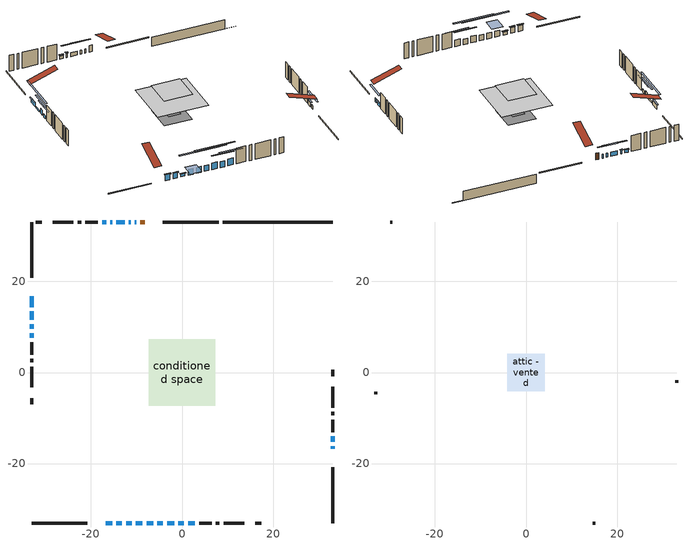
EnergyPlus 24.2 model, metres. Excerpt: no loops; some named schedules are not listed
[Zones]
conditioned space
 floor outside (Floor1 construction): -2.04,-2.04 -2.04,2.04 2.04,2.04 2.04,-2.04 z1.97
 floor adiabatic (AdiabaticFloorConstruction): -7.34,-7.34 -7.34,7.34 7.34,7.34 7.34,-7.34 z4.41
 floor foundation (Slab1 construction): -4.03,-4.03 -4.03,4.03 4.03,4.03 4.03,-4.03 z-0.89
 floor foundation (Slab2 construction): -1.77,-1.77 -1.77,1.77 1.77,1.77 1.77,-1.77 z0
 wall outside (RimJoist1 construction): 8.07,33.08 -4.24,33.08 / -33.08,-33.08 -20.77,-33.08 / -33.08,33.08 -33.08,20.77 / 33.08,-33.08 33.08,-20.77 z1.97:2.27
 wall outside (AdiabaticWallConstruction 1): -8.23,33.08 -9.14,33.08 z1.97:4
 wall outside (AdiabaticWallConstruction): -10.07,33.08 -10.39,33.08 / -11.31,33.08 -11.67,33.08 / -12.6,33.08 -14.43,33.08 / -15.36,33.08 -15.72,33.08 / -33.08,16.78 -33.08,14.34 / 33.08,-16.78 33.08,-16.17 / 33.08,-15.24 33.08,-14.02 z1.97:3.19; -16.64,33.08 -17.56,33.08 / -12.28,-33.08 -11.06,-33.08 z1.97:2.89; -16.78,-33.08 -15.35,-33.08 / -10.13,-33.08 -8.7,-33.08 / -7.78,-33.08 -6.35,-33.08 z1.97:3.75; -14.43,-33.08 -13.21,-33.08 / -5.42,-33.08 -4.2,-33.08 / -0.82,-33.08 0.4,-33.08 z1.97:3.7; -3.28,-33.08 -1.75,-33.08 / 1.33,-33.08 2.85,-33.08 z1.97:4; -33.08,13.41 -33.08,11.58 z1.97:2.43; -33.08,10.65 -33.08,9.58 z1.97:3.49; -33.08,8.66 -33.08,7.59 z1.97:3.04
 wall outside (Wall1 construction): -18.49,33.08 -21.24,33.08 / 3.78,-33.08 6.53,-33.08 / -33.08,6.66 -33.08,3.91 / 33.08,-13.09 33.08,-10.34 z1.97:6.85
 wall outside (Wall2 construction): -22.17,33.08 -22.93,33.08 / 7.46,-33.08 8.23,-33.08 / -33.08,2.98 -33.08,2.21 / 33.08,-9.41 33.08,-8.64 z1.97:6.85
 wall outside (Wall3 construction): -23.86,33.08 -28.41,33.08 / 9.16,-33.08 13.71,-33.08 / -33.08,1.28 -33.08,-3.27 / 33.08,-7.71 33.08,-3.16 z1.97:6.85
 wall outside (Wall5 construction): -30.8,33.08 -32.15,33.08 / 16.09,-33.08 17.44,-33.08 / -33.08,-5.65 -33.08,-7 / 33.08,-0.78 33.08,0.57 z1.97:6.85
 wall foundation (FoundationWall1 construction): 9,33.08,-0.89 9,33.08,1.97 29.97,33.08,1.97 29.97,33.08,-0.79 33.08,33.08,-0.79 33.08,33.08,-0.89
 window (WindowConstruction): -10.07,33.08 -10.39,33.08 z1.97:3.19
 window (WindowConstruction 8): -11.31,33.08 -11.67,33.08 z1.97:3.19
 window (WindowConstruction 9): -12.6,33.08 -14.43,33.08 z1.97:3.19
 window (WindowConstruction 10): -15.36,33.08 -15.71,33.08 z1.97:3.19
 window (WindowConstruction 11): -16.64,33.08 -17.56,33.08 z1.97:2.88
 window (WindowConstruction 12): -16.78,-33.08 -15.35,-33.08 z1.97:3.75
 window (WindowConstruction 13): -14.43,-33.08 -13.21,-33.08 z1.97:3.7
 window (WindowConstruction 14): -12.28,-33.08 -11.06,-33.08 z1.97:2.88
 window (WindowConstruction 15): -33.08,16.78 -33.08,14.34 z1.97:3.19
 window (WindowConstruction 1): -10.13,-33.08 -8.71,-33.08 z1.97:3.75
 window (WindowConstruction 16): -7.78,-33.08 -6.35,-33.08 z1.97:3.75
 window (WindowConstruction 17): -5.42,-33.08 -4.2,-33.08 z1.97:3.7
 window (WindowConstruction 18): -3.28,-33.08 -1.75,-33.08 z1.97:4
 window (WindowConstruction 19): -33.08,13.41 -33.08,11.58 z1.97:2.43
 window (WindowConstruction 2): -0.82,-33.08 0.4,-33.08 z1.97:3.7
 window (WindowConstruction 3): 1.33,-33.08 2.85,-33.08 z1.97:4
 window (WindowConstruction 4): -33.08,10.65 -33.08,9.59 z1.97:3.49
 window (WindowConstruction 5): -33.08,8.66 -33.08,7.59 z1.97:3.04
 window (WindowConstruction 6): 33.08,-16.78 33.08,-16.17 z1.97:3.19
 window (WindowConstruction 7): 33.08,-15.24 33.08,-14.02 z1.97:3.19
 door (Door): -8.23,33.08 -9.14,33.08 z1.97:4
 ceiling adiabatic (AdiabaticFloorConstruction): 7.34,-7.34 7.34,7.34 -7.34,7.34 -7.34,-7.34 z4.41
attic - vented
 floor to conditioned space (Floor2 construction Reversed): -4.16,-4.16 -4.16,4.16 4.16,4.16 4.16,-4.16 z6.85
 wall outside (Wall4 construction): -29.34,33.08 -29.87,33.08 / 14.64,-33.08 15.17,-33.08 / -33.08,-4.2 -33.08,-4.73 / 33.08,-2.23 33.08,-1.7 z1.97:6.85
 roof outside (Roof1 construction): -7.3,33.08,6.85 -7.3,24.97,9.55 -5.17,24.97,9.55 -5.17,33.08,6.85; -17.71,-33.08,6.85 -17.71,-24.97,9.55 -19.84,-24.97,9.55 -19.84,-33.08,6.85; -33.08,17.71,6.85 -24.97,17.71,9.55 -24.97,19.84,9.55 -33.08,19.84,6.85; 33.08,-17.71,6.85 24.97,-17.71,9.55 24.97,-19.84,9.55 33.08,-19.84,6.85
shading: -14.31,33.08 -8.67,33.08 -8.67,33.49 -14.31,33.49 z5.83; -17.07,33.08 -9.96,33.08 -9.96,33.49 -17.07,33.49 z5.83; -15.92,33.08 -15.16,33.08 -15.16,33.49 -15.92,33.49 z3.39; -17.76,33.08 -16.44,33.08 -16.44,33.49 -17.76,33.49 z3.09; -15.15,-33.08 -16.98,-33.08 -16.98,-33.49 -15.15,-33.49 z3.95; -13,-33.08 -14.63,-33.08 -14.63,-33.49 -13,-33.49 z3.9; -10.86,-33.08 -12.48,-33.08 -12.48,-33.49 -10.86,-33.49 z3.09; -33.08,14.14 -33.08,16.98 -33.49,16.98 -33.49,14.14 z3.39; -7.79,-33.08 -11.04,-33.08 -11.04,-36.74 -7.79,-36.74 z4.66; -1.27,-33.08 -12.86,-33.08 -12.86,-33.49 -1.27,-33.49 z8.83; 0.88,-33.08 -10.5,-33.08 -10.5,-33.49 0.88,-33.49 z8.78; 3.33,-33.08 -8.36,-33.08 -8.36,-33.49 3.33,-33.49 z9.08; -33.08,6.5 -33.08,18.49 -33.49,18.49 -33.49,6.5 z7.51; 3.04,-33.08 -3.46,-33.08 -3.46,-33.49 3.04,-33.49 z6.34; 5.49,-33.08 -1.31,-33.08 -1.31,-33.49 5.49,-33.49 z6.64; -33.08,6.95 -33.08,13.29 -33.49,13.29 -33.49,6.95 z6.13; -33.08,4.95 -33.08,11.3 -33.49,11.3 -33.49,4.95 z5.68; 33.08,-13.53 33.08,-19.42 33.49,-19.42 33.49,-13.53 z5.83; 33.08,-13.82 33.08,-15.44 33.49,-15.44 33.49,-13.82 z3.39
[Building]
Building 1: Terrain=Suburbs
[Site:Location]
Edmonton Intl AP_AB: Latitude {deg}=53.31; Longitude {deg}=-113.58; Time Zone {hr}=-7; Elevation {m}=723; Keep Site Location Information=Yes
[Site:GroundTemperature:Shallow]
-1.56185, -3.61833, -3.78302, -2.80711, 1.11059, 5.01004, 8.39065, 10.5322, 10.7141, 8.97234, 5.67794, 1.89811
[Site:WaterMainsTemperature]
Calculation Method=Schedule; Temperature Schedule=mains temperature schedule
[Material] Roughness=Rough; Thermal Absorptance=0.9
Name | Thickness {m} | Conductivity {W/m-K} | Density {kg/m3} | Specific Heat {J/kg-K} | Solar Absorptance | Visible Absorptance
asphalt or fiberglass shingles | 0.00635 | 0.162714 | 1121.4 | 1465.45 | 0.4 | 0.4
ceiling loosefill ins | 0.169333 | 0.0480833 | 16.02 | 1046.75 | 0.7 | 0.7
ceiling stud and cavity | 0.1397 | 0.104254 | 65.682 | 1177.47 | 0.7 | 0.7
concrete 4.0 in. | 0.1016 | 1.803125 | 2242.8 | 837.4 | 0.7 | 0.7
concrete 8.0 in. | 0.2032 | 1.803125 | 2242.8 | 837.4 | 0.7 | 0.7
door material | 0.04445 | 0.327969 | 512.64 | 1214.23 | 0.7 | 0.7
floor covering | 0.0127 | 0.0433444 | 54.468 | 1339.84 | 0.6 | 0.6
floor rigid ins; rim joist rigid ins; wall rigid ins | 0.051816 | 0.029427 | 32.04 | 1214.23 | 0.7 | 0.7
floor rigid ins 1; wall rigid ins 1 | 0.512978 | 0.029427 | 32.04 | 1214.23 | 0.7 | 0.7
floor stud and cavity | 0.1397 | 0.185716 | 92.3553 | 1139.71 | 0.7 | 0.7
floor stud and cavity 1 | 0.1397 | 1.75129 | 37.0049 | 1207.88 | 0.7 | 0.7
furniture material conditioned space 1 | 0.1524 | 0.115458 | 640.8 | 1214.23 | 0.6 | 0.6
gypsum board | 0.0127 | 0.160291 | 801 | 837.4 | 0.6 | 0.6
osb sheathing 0.5 in. | 0.0127 | 0.115458 | 512.64 | 1214.23 | 0.7 | 0.7
osb sheathing 0.75 in. | 0.01905 | 0.115458 | 512.64 | 1214.23 | 0.7 | 0.7
osb sheathing 2.0 in. | 0.0508 | 0.115458 | 512.64 | 1214.23 | 0.7 | 0.7
rim joist stud and cavity | 0.0508 | 0.0414166 | 125.044 | 1163.47 | 0.6 | 0.6
wall stud and cavity | 0.1397 | 0.223492 | 139.0536 | 1170.24 | 0.7 | 0.7
wall stud and cavity 1 | 0.1397 | 0.453384 | 139.0536 | 1170.24 | 0.7 | 0.7
wall stud and cavity 2 | 0.1397 | 0.216185 | 139.0536 | 1170.24 | 0.7 | 0.7
wall stud and cavity 3 | 0.0889 | 6.1454 | 50.32683 | 1063.81 | 0.6 | 0.6
wall stud and cavity 4 | 0.1397 | 0.29291 | 139.0536 | 1170.24 | 0.7 | 0.7
wall stud and cavity 5 | 0.0889 | 0.380278 | 52.3479 | 1209.89 | 0.7 | 0.7
wall stud and cavity 6 | 0.0889 | 0.391764 | 83.0341 | 1211.67 | 0.7 | 0.7
wood siding | 0.0254 | 0.102417 | 544.68 | 1172.36 | 0.4 | 0.4
wood siding 1 | 0.00254 | 0.102417 | 544.68 | 1172.36 | 0.4 | 0.4
wood siding 2; wood siding 3; wood siding 4 | 0.0254 | 0.102417 | 544.68 | 1172.36 | 0.7 | 0.7
[WindowMaterial:SimpleGlazingSystem]
Name | U-Factor {W/m2-K} | Solar Heat Gain Coefficient
WindowMaterial | 2.55396 | 0.33
WindowMaterial 1 | 1.96232 | 0.45
WindowMaterial 10 | 2.11846 | 0.42
WindowMaterial 11 | 2.99685 | 0.54
WindowMaterial 12 | 2.98606 | 0.56
WindowMaterial 13 | 2.29334 | 0.38
WindowMaterial 2 | 2.1355 | 0.42
WindowMaterial 3 | 2.98606 | 0.58
WindowMaterial 4 | 2.0208 | 0.44
WindowMaterial 5 | 3.003662 | 0.54
WindowMaterial 6 | 2.986628 | 0.53
WindowMaterial 7 | 2.02761 | 0.44
WindowMaterial 8 | 2.36829 | 0.37
WindowMaterial 9 | 2.95142 | 0.6
[Construction]
AdiabaticFloorConstruction: floor stud and cavity 1, floor rigid ins 1, osb sheathing 0.75 in., floor covering
AdiabaticWallConstruction: wood siding 3, wall rigid ins 1, wall stud and cavity 5, gypsum board
AdiabaticWallConstruction 1: wood siding 4, wall rigid ins 1, wall stud and cavity 5, gypsum board
Door: door material
Floor1 construction: floor stud and cavity, floor rigid ins, osb sheathing 0.75 in., floor covering
Floor2 construction Reversed: gypsum board, ceiling stud and cavity, ceiling loosefill ins
FoundationWall1 construction: concrete 8.0 in.
furniture construction conditioned space 1: furniture material conditioned space 1
PartitionWallConstruction: gypsum board, wall stud and cavity 6, gypsum board
RimJoist1 construction: wood siding 2, rim joist rigid ins, osb sheathing 2.0 in., rim joist stud and cavity
Roof1 construction: asphalt or fiberglass shingles
Slab1 construction; Slab2 construction: concrete 4.0 in.
Wall1 construction: wood siding, wall rigid ins, osb sheathing 0.5 in., wall stud and cavity, gypsum board
Wall2 construction: wood siding, wall rigid ins, osb sheathing 0.5 in., wall stud and cavity 1, gypsum board
Wall3 construction: wood siding, wall rigid ins, osb sheathing 0.5 in., wall stud and cavity 2, gypsum board
Wall4 construction: wood siding 1, wall stud and cavity 3
Wall5 construction: wood siding, wall rigid ins, osb sheathing 0.5 in., wall stud and cavity 4, gypsum board
WindowConstruction: WindowMaterial
WindowConstruction 1; WindowConstruction 12; WindowConstruction 16: WindowMaterial 1
WindowConstruction 10; WindowConstruction 8: WindowMaterial 8
WindowConstruction 11: WindowMaterial 10
WindowConstruction 13; WindowConstruction 17; WindowConstruction 2: WindowMaterial 2
WindowConstruction 14: WindowMaterial 11
WindowConstruction 15: WindowMaterial 12
WindowConstruction 18; WindowConstruction 3: WindowMaterial 3
WindowConstruction 19: WindowMaterial 13
WindowConstruction 4: WindowMaterial 4
WindowConstruction 5: WindowMaterial 5
WindowConstruction 6: WindowMaterial 6
WindowConstruction 7: WindowMaterial 7
WindowConstruction 9: WindowMaterial 9
[Zone] Multiplier=1; Part of Total Floor Area=Yes
Name | Volume {m3}
attic - vented | 30.3329
conditioned space | 536.5
[Space]
Name | Zone | Volume {m3}
attic - vented 1 | attic - vented | 30.3329
conditioned space 1 | conditioned space | 536.5
[ZoneInfiltration:EffectiveLeakageArea]
infil attic - vented 1: Zone or Space=attic - vented 1; Schedule=Always On Discrete; Effective Air Leakage Area {cm2}=2406.61; Stack Coefficient=0.000526919; Wind Coefficient=1.55093e-05
[ZoneMixing]
whole house fan mix: Zone or Space=attic - vented; Schedule=Always On Continuous; Design Flow Rate Calculation Method=Flow/Zone; Design Flow Rate {m3/s}=0; Source Zone or Space=conditioned space
[SurfaceProperty:ExposedFoundationPerimeter] Exposed Perimeter Calculation Method=TotalExposedPerimeter
Name | Total Exposed Perimeter {m}
Slab1 | 24.079
Slab2 | 11.278
[InternalMass] Zone or ZoneList=conditioned space; Space or SpaceList=conditioned space 1
Name | Construction | Surface Area {m2}
furniture mass conditioned space 1 | furniture construction conditioned space 1 | 123.916
partition wall mass | PartitionWallConstruction | 309.79
[Lights]
interior lighting: Zone or ZoneList or Space or SpaceList=conditioned space 1; Schedule=interior lighting schedule; Design Level Calculation Method=LightingLevel; Lighting Level {W}=343.2; Return Air Fraction=0; Fraction Radiant=0.6; Fraction Visible=0.2; Fraction Replaceable=1
[People]
occupants: Zone or ZoneList or Space or SpaceList=conditioned space 1; Number of People Schedule=occupants schedule; Number of People Calculation Method=People; Number of People=3; Fraction Radiant=0.314171; Sensible Heat Fraction=0.56303; Activity Level Schedule=occupants activity schedule; Carbon Dioxide Generation Rate {m3/s-W}=0; Enable ASHRAE 55 Comfort Warnings=No; Mean Radiant Temperature Calculation Type=EnclosureAveraged
[ElectricEquipment] Zone or ZoneList or Space or SpaceList=conditioned space 1; Design Level Calculation Method=EquipmentLevel
Name | Schedule | Design Level {W} | Fraction Latent | Fraction Radiant | Fraction Lost
clothes dryer | clothes dryer schedule | 140.772 | 0.015 | 0.081 | 0.85
clothes washer | clothes washer schedule | 32.1985 | 0.03 | 0.162 | 0.7
cooking range | cooking range schedule | 215.147 | 0.08 | 0.432 | 0.2
dishwasher | dishwasher schedule | 66.8632 | 0.3 | 0.18 | 0.4
fridge | fridge schedule | 72.9452 | 0 | 0.6 | 0
mech vent bath fan 0 | mech vent bath fan 0 schedule | 50.2 | 0 | 0 | 1
mech vent bath fan 1 | mech vent bath fan 1 schedule | 50.2 | 0 | 0 | 1
mech vent house fan | mech vent house fan schedule | 0 | 0 | 0 | 1
mech vent house fan cfis | mech vent house fan cfis schedule | 0 | 0 | 0 | 0
mech vent range fan 0 | mech vent range fan 0 schedule | 57 | 0 | 0 | 1
misc plug loads | misc plug loads schedule | 494.7 | 0.045 | 0.513 | 0.1
whole house fan | Always On Discrete | 0 | 0 | 0 | 1
[OtherEquipment] Zone or ZoneList or Space or SpaceList=conditioned space 1; Design Level Calculation Method=EquipmentLevel
Name | Fuel Type | Schedule | Design Level {W} | Fraction Latent | Fraction Radiant | Fraction Lost
clothes dryer 1 | Electricity | clothes dryer schedule | 0 | 0.015 | 0.081 | 0.85
cooking range 1 | Electricity | cooking range schedule | 0 | 0.08 | 0.432 | 0.2
general water use latent | None | general water use schedule | 62.594 | 1 | 0 | 0
general water use sensible | None | general water use schedule | -61.6891 | 0 | 0.6 | 0
mech vent house fan latent load | None | Always On Discrete | 0 | 1 | 0 | 0
mech vent house fan sensible load | None | Always On Discrete | 0 | 0 | 0 | 0
water heater energy adjustment1 | NaturalGas | Always On Discrete | 0.01 | 0 | 0 | 1
[ZoneInfiltration:DesignFlowRate] Zone or ZoneList or Space or SpaceList=conditioned space 1; Schedule=Always On Discrete; Design Flow Rate Calculation Method=Flow/Zone; Design Flow Rate {m3/s}=0
infil flow; natural vent flow; whole house fan flow
[Foundation:Kiva] Initial Indoor Air Temperature {C}=18; Wall Depth Below Slab {m}=0.2032
Name | Wall Height Above Grade {m}
Foundation Kiva 1 | 1.97001
Foundation Kiva 2 | 0.1016
[Foundation:Kiva:Settings]
Soil Conductivity {W/m-K}=0.849921; Soil Density {kg/m3}=1842.3; Soil Specific Heat {J/kg-K}=418.7; Ground Solar Absorptivity=0.9; Ground Thermal Absorptivity=0.9; Ground Surface Roughness {m}=0.03; Far-Field Width {m}=40; Deep-Ground Boundary Condition=ZeroFlux; Deep-Ground Depth {m}=40; Minimum Cell Dimension {m}=0.2; Maximum Cell Growth Coefficient=3; Simulation Timestep=Timestep
[Exterior:Lights]
exterior lighting: Schedule=exterior lighting schedule; Design Level {W}=75.6
[Schedule:Constant]
Name | Hourly Value
Always On Continuous; mech vent house fan schedule; mech vent house fan cfis schedule; Always On Discrete | 1
occupants activity schedule | 117.228
fridge schedule | 0
[Schedule:Week:Daily]
interior lighting schedule Week Rule - Jan1-Jan27: interior lighting schedule day, interior lighting schedule day, interior lighting schedule day, interior lighting schedule day, interior lighting schedule day, interior lighting schedule day, interior lighting schedule day, interior lighting schedule default day, interior lighting schedule default day, interior lighting schedule default day, interior lighting schedule default day, interior lighting schedule default day
interior lighting schedule Week Rule - Jan28-Feb3: interior lighting schedule day, interior lighting schedule day, interior lighting schedule day, interior lighting schedule day, interior lighting schedule day 1, interior lighting schedule day 1, interior lighting schedule day 1, interior lighting schedule default day, interior lighting schedule default day, interior lighting schedule default day, interior lighting schedule default day, interior lighting schedule default day
interior lighting schedule Week Rule - Feb4-Feb24: interior lighting schedule day 1, interior lighting schedule day 1, interior lighting schedule day 1, interior lighting schedule day 1, interior lighting schedule day 1, interior lighting schedule day 1, interior lighting schedule day 1, interior lighting schedule default day, interior lighting schedule default day, interior lighting schedule default day, interior lighting schedule default day, interior lighting schedule default day
interior lighting schedule Week Rule - Feb25-Mar3: interior lighting schedule day 1, interior lighting schedule day 1, interior lighting schedule day 1, interior lighting schedule day 1, interior lighting schedule day 2, interior lighting schedule day 2, interior lighting schedule day 2, interior lighting schedule default day, interior lighting schedule default day, interior lighting schedule default day, interior lighting schedule default day, interior lighting schedule default day
interior lighting schedule Week Rule - Mar4-Mar31: interior lighting schedule day 2, interior lighting schedule day 2, interior lighting schedule day 2, interior lighting schedule day 2, interior lighting schedule day 2, interior lighting schedule day 2, interior lighting schedule day 2, interior lighting schedule default day, interior lighting schedule default day, interior lighting schedule default day, interior lighting schedule default day, interior lighting schedule default day
interior lighting schedule Week Rule - Apr1-Apr28: interior lighting schedule day 3, interior lighting schedule day 3, interior lighting schedule day 3, interior lighting schedule day 3, interior lighting schedule day 3, interior lighting schedule day 3, interior lighting schedule day 3, interior lighting schedule default day, interior lighting schedule default day, interior lighting schedule default day, interior lighting schedule default day, interior lighting schedule default day
interior lighting schedule Week Rule - Apr29-May5: interior lighting schedule day 3, interior lighting schedule day 3, interior lighting schedule day 4, interior lighting schedule day 4, interior lighting schedule day 4, interior lighting schedule day 4, interior lighting schedule day 4, interior lighting schedule default day, interior lighting schedule default day, interior lighting schedule default day, interior lighting schedule default day, interior lighting schedule default day
interior lighting schedule Week Rule - May6-May26: interior lighting schedule day 4, interior lighting schedule day 4, interior lighting schedule day 4, interior lighting schedule day 4, interior lighting schedule day 4, interior lighting schedule day 4, interior lighting schedule day 4, interior lighting schedule default day, interior lighting schedule default day, interior lighting schedule default day, interior lighting schedule default day, interior lighting schedule default day
interior lighting schedule Week Rule - May27-Jun2: interior lighting schedule day 4, interior lighting schedule day 4, interior lighting schedule day 4, interior lighting schedule day 4, interior lighting schedule day 4, interior lighting schedule day 5, interior lighting schedule day 5, interior lighting schedule default day, interior lighting schedule default day, interior lighting schedule default day, interior lighting schedule default day, interior lighting schedule default day
interior lighting schedule Week Rule - Jun3-Jun30: interior lighting schedule day 5, interior lighting schedule day 5, interior lighting schedule day 5, interior lighting schedule day 5, interior lighting schedule day 5, interior lighting schedule day 5, interior lighting schedule day 5, interior lighting schedule default day, interior lighting schedule default day, interior lighting schedule default day, interior lighting schedule default day, interior lighting schedule default day
interior lighting schedule Week Rule - Jul1-Jul28: interior lighting schedule day 6, interior lighting schedule day 6, interior lighting schedule day 6, interior lighting schedule day 6, interior lighting schedule day 6, interior lighting schedule day 6, interior lighting schedule day 6, interior lighting schedule default day, interior lighting schedule default day, interior lighting schedule default day, interior lighting schedule default day, interior lighting schedule default day
interior lighting schedule Week Rule - Jul29-Aug4: interior lighting schedule day 6, interior lighting schedule day 6, interior lighting schedule day 6, interior lighting schedule day 7, interior lighting schedule day 7, interior lighting schedule day 7, interior lighting schedule day 7, interior lighting schedule default day, interior lighting schedule default day, interior lighting schedule default day, interior lighting schedule default day, interior lighting schedule default day
interior lighting schedule Week Rule - Aug5-Aug25: interior lighting schedule day 7, interior lighting schedule day 7, interior lighting schedule day 7, interior lighting schedule day 7, interior lighting schedule day 7, interior lighting schedule day 7, interior lighting schedule day 7, interior lighting schedule default day, interior lighting schedule default day, interior lighting schedule default day, interior lighting schedule default day, interior lighting schedule default day
interior lighting schedule Week Rule - Aug26-Sep1: interior lighting schedule day 7, interior lighting schedule day 7, interior lighting schedule day 7, interior lighting schedule day 7, interior lighting schedule day 7, interior lighting schedule day 7, interior lighting schedule day 8, interior lighting schedule default day, interior lighting schedule default day, interior lighting schedule default day, interior lighting schedule default day, interior lighting schedule default day
interior lighting schedule Week Rule - Sep2-Sep29: interior lighting schedule day 8, interior lighting schedule day 8, interior lighting schedule day 8, interior lighting schedule day 8, interior lighting schedule day 8, interior lighting schedule day 8, interior lighting schedule day 8, interior lighting schedule default day, interior lighting schedule default day, interior lighting schedule default day, interior lighting schedule default day, interior lighting schedule default day
interior lighting schedule Week Rule - Sep30-Oct6: interior lighting schedule day 8, interior lighting schedule day 9, interior lighting schedule day 9, interior lighting schedule day 9, interior lighting schedule day 9, interior lighting schedule day 9, interior lighting schedule day 9, interior lighting schedule default day, interior lighting schedule default day, interior lighting schedule default day, interior lighting schedule default day, interior lighting schedule default day
interior lighting schedule Week Rule - Oct7-Oct27: interior lighting schedule day 9, interior lighting schedule day 9, interior lighting schedule day 9, interior lighting schedule day 9, interior lighting schedule day 9, interior lighting schedule day 9, interior lighting schedule day 9, interior lighting schedule default day, interior lighting schedule default day, interior lighting schedule default day, interior lighting schedule default day, interior lighting schedule default day
interior lighting schedule Week Rule - Oct28-Nov3: interior lighting schedule day 9, interior lighting schedule day 9, interior lighting schedule day 9, interior lighting schedule day 9, interior lighting schedule day 10, interior lighting schedule day 10, interior lighting schedule day 10, interior lighting schedule default day, interior lighting schedule default day, interior lighting schedule default day, interior lighting schedule default day, interior lighting schedule default day
interior lighting schedule Week Rule - Nov4-Nov24: interior lighting schedule day 10, interior lighting schedule day 10, interior lighting schedule day 10, interior lighting schedule day 10, interior lighting schedule day 10, interior lighting schedule day 10, interior lighting schedule day 10, interior lighting schedule default day, interior lighting schedule default day, interior lighting schedule default day, interior lighting schedule default day, interior lighting schedule default day
interior lighting schedule Week Rule - Nov25-Dec1: interior lighting schedule day 10, interior lighting schedule day 10, interior lighting schedule day 10, interior lighting schedule day 10, interior lighting schedule day 10, interior lighting schedule day 10, interior lighting schedule day 11, interior lighting schedule default day, interior lighting schedule default day, interior lighting schedule default day, interior lighting schedule default day, interior lighting schedule default day
interior lighting schedule Week Rule - Dec2-Dec31: interior lighting schedule day 11, interior lighting schedule day 11, interior lighting schedule day 11, interior lighting schedule day 11, interior lighting schedule day 11, interior lighting schedule day 11, interior lighting schedule day 11, interior lighting schedule default day, interior lighting schedule default day, interior lighting schedule default day, interior lighting schedule default day, interior lighting schedule default day
occupants schedule Week Rule - Jan1-Dec31: occupants schedule day, occupants schedule day, occupants schedule day, occupants schedule day, occupants schedule day, occupants schedule day, occupants schedule day, occupants schedule default day, occupants schedule default day, occupants schedule default day, occupants schedule default day, occupants schedule default day
clothes dryer schedule Week Rule - Jan1-Dec31: clothes dryer schedule day, clothes dryer schedule day, clothes dryer schedule day, clothes dryer schedule day, clothes dryer schedule day, clothes dryer schedule day, clothes dryer schedule day, clothes dryer schedule default day, clothes dryer schedule default day, clothes dryer schedule default day, clothes dryer schedule default day, clothes dryer schedule default day
clothes washer schedule Week Rule - Jan1-Dec31: clothes washer schedule day, clothes washer schedule day, clothes washer schedule day, clothes washer schedule day, clothes washer schedule day, clothes washer schedule day, clothes washer schedule day, clothes washer schedule default day, clothes washer schedule default day, clothes washer schedule default day, clothes washer schedule default day, clothes washer schedule default day
cooking range schedule Week Rule - Jan1-Dec31: cooking range schedule day, cooking range schedule day, cooking range schedule day, cooking range schedule day, cooking range schedule day, cooking range schedule day, cooking range schedule day, cooking range schedule default day, cooking range schedule default day, cooking range schedule default day, cooking range schedule default day, cooking range schedule default day
dishwasher schedule Week Rule - Jan1-Dec31: dishwasher schedule day, dishwasher schedule day, dishwasher schedule day, dishwasher schedule day, dishwasher schedule day, dishwasher schedule day, dishwasher schedule day, dishwasher schedule default day, dishwasher schedule default day, dishwasher schedule default day, dishwasher schedule default day, dishwasher schedule default day
mech vent bath fan 0 schedule Week Rule - Jan1-Dec31: mech vent bath fan 0 schedule day, mech vent bath fan 0 schedule day, mech vent bath fan 0 schedule day, mech vent bath fan 0 schedule day, mech vent bath fan 0 schedule day, mech vent bath fan 0 schedule day, mech vent bath fan 0 schedule day, mech vent bath fan 0 schedule default day, mech vent bath fan 0 schedule default day, mech vent bath fan 0 schedule default day, mech vent bath fan 0 schedule default day, mech vent bath fan 0 schedule default day
mech vent bath fan 1 schedule Week Rule - Jan1-Dec31: mech vent bath fan 1 schedule day, mech vent bath fan 1 schedule day, mech vent bath fan 1 schedule day, mech vent bath fan 1 schedule day, mech vent bath fan 1 schedule day, mech vent bath fan 1 schedule day, mech vent bath fan 1 schedule day, mech vent bath fan 1 schedule default day, mech vent bath fan 1 schedule default day, mech vent bath fan 1 schedule default day, mech vent bath fan 1 schedule default day, mech vent bath fan 1 schedule default day
mech vent range fan 0 schedule Week Rule - Jan1-Dec31: mech vent range fan 0 schedule day, mech vent range fan 0 schedule day, mech vent range fan 0 schedule day, mech vent range fan 0 schedule day, mech vent range fan 0 schedule day, mech vent range fan 0 schedule day, mech vent range fan 0 schedule day, mech vent range fan 0 schedule default day, mech vent range fan 0 schedule default day, mech vent range fan 0 schedule default day, mech vent range fan 0 schedule default day, mech vent range fan 0 schedule default day
misc plug loads schedule Week Rule - Jan1-Dec31: misc plug loads schedule day, misc plug loads schedule day, misc plug loads schedule day, misc plug loads schedule day, misc plug loads schedule day, misc plug loads schedule day, misc plug loads schedule day, misc plug loads schedule default day, misc plug loads schedule default day, misc plug loads schedule default day, misc plug loads schedule default day, misc plug loads schedule default day
general water use schedule Week Rule - Jan1-Dec31: general water use schedule day, general water use schedule day, general water use schedule day, general water use schedule day, general water use schedule day, general water use schedule day, general water use schedule day, general water use schedule default day, general water use schedule default day, general water use schedule default day, general water use schedule default day, general water use schedule default day
exterior lighting schedule Week Rule - Jan1-Jan27: exterior lighting schedule day, exterior lighting schedule day, exterior lighting schedule day, exterior lighting schedule day, exterior lighting schedule day, exterior lighting schedule day, exterior lighting schedule day, exterior lighting schedule default day, exterior lighting schedule default day, exterior lighting schedule default day, exterior lighting schedule default day, exterior lighting schedule default day
exterior lighting schedule Week Rule - Jan28-Feb3: exterior lighting schedule day, exterior lighting schedule day, exterior lighting schedule day, exterior lighting schedule day, exterior lighting schedule day 1, exterior lighting schedule day 1, exterior lighting schedule day 1, exterior lighting schedule default day, exterior lighting schedule default day, exterior lighting schedule default day, exterior lighting schedule default day, exterior lighting schedule default day
exterior lighting schedule Week Rule - Feb4-Feb24: exterior lighting schedule day 1, exterior lighting schedule day 1, exterior lighting schedule day 1, exterior lighting schedule day 1, exterior lighting schedule day 1, exterior lighting schedule day 1, exterior lighting schedule day 1, exterior lighting schedule default day, exterior lighting schedule default day, exterior lighting schedule default day, exterior lighting schedule default day, exterior lighting schedule default day
exterior lighting schedule Week Rule - Feb25-Mar3: exterior lighting schedule day 1, exterior lighting schedule day 1, exterior lighting schedule day 1, exterior lighting schedule day 1, exterior lighting schedule day 2, exterior lighting schedule day 2, exterior lighting schedule day 2, exterior lighting schedule default day, exterior lighting schedule default day, exterior lighting schedule default day, exterior lighting schedule default day, exterior lighting schedule default day
exterior lighting schedule Week Rule - Mar4-Mar31: exterior lighting schedule day 2, exterior lighting schedule day 2, exterior lighting schedule day 2, exterior lighting schedule day 2, exterior lighting schedule day 2, exterior lighting schedule day 2, exterior lighting schedule day 2, exterior lighting schedule default day, exterior lighting schedule default day, exterior lighting schedule default day, exterior lighting schedule default day, exterior lighting schedule default day
exterior lighting schedule Week Rule - Apr1-Apr28: exterior lighting schedule day 3, exterior lighting schedule day 3, exterior lighting schedule day 3, exterior lighting schedule day 3, exterior lighting schedule day 3, exterior lighting schedule day 3, exterior lighting schedule day 3, exterior lighting schedule default day, exterior lighting schedule default day, exterior lighting schedule default day, exterior lighting schedule default day, exterior lighting schedule default day
exterior lighting schedule Week Rule - Apr29-May5: exterior lighting schedule day 3, exterior lighting schedule day 3, exterior lighting schedule day 4, exterior lighting schedule day 4, exterior lighting schedule day 4, exterior lighting schedule day 4, exterior lighting schedule day 4, exterior lighting schedule default day, exterior lighting schedule default day, exterior lighting schedule default day, exterior lighting schedule default day, exterior lighting schedule default day
exterior lighting schedule Week Rule - May6-May26: exterior lighting schedule day 4, exterior lighting schedule day 4, exterior lighting schedule day 4, exterior lighting schedule day 4, exterior lighting schedule day 4, exterior lighting schedule day 4, exterior lighting schedule day 4, exterior lighting schedule default day, exterior lighting schedule default day, exterior lighting schedule default day, exterior lighting schedule default day, exterior lighting schedule default day
[Schedule:Year]
interior lighting schedule: interior lighting schedule Week Rule - Jan1-Jan27, 1, 1, 1, 27, interior lighting schedule Week Rule - Jan28-Feb3, 1, 28, 2, 3, interior lighting schedule Week Rule - Feb4-Feb24, 2, 4, 2, 24, interior lighting schedule Week Rule - Feb25-Mar3, 2, 25, 3, 3, interior lighting schedule Week Rule - Mar4-Mar31, 3, 4, 3, 31, interior lighting schedule Week Rule - Apr1-Apr28, 4, 1, 4, 28, interior lighting schedule Week Rule - Apr29-May5, 4, 29, 5, 5, interior lighting schedule Week Rule - May6-May26, 5, 6, 5, 26, interior lighting schedule Week Rule - May27-Jun2, 5, 27, 6, 2, interior lighting schedule Week Rule - Jun3-Jun30, 6, 3, 6, 30, interior lighting schedule Week Rule - Jul1-Jul28, 7, 1, 7, 28, interior lighting schedule Week Rule - Jul29-Aug4, 7, 29, 8, 4, interior lighting schedule Week Rule - Aug5-Aug25, 8, 5, 8, 25, interior lighting schedule Week Rule - Aug26-Sep1, 8, 26, 9, 1, interior lighting schedule Week Rule - Sep2-Sep29, 9, 2, 9, 29, interior lighting schedule Week Rule - Sep30-Oct6, 9, 30, 10, 6, interior lighting schedule Week Rule - Oct7-Oct27, 10, 7, 10, 27, interior lighting schedule Week Rule - Oct28-Nov3, 10, 28, 11, 3, interior lighting schedule Week Rule - Nov4-Nov24, 11, 4, 11, 24, interior lighting schedule Week Rule - Nov25-Dec1, 11, 25, 12, 1, interior lighting schedule Week Rule - Dec2-Dec31, 12, 2, 12, 31
occupants schedule: occupants schedule Week Rule - Jan1-Dec31, 1, 1, 12, 31
clothes dryer schedule: clothes dryer schedule Week Rule - Jan1-Dec31, 1, 1, 12, 31
clothes washer schedule: clothes washer schedule Week Rule - Jan1-Dec31, 1, 1, 12, 31
cooking range schedule: cooking range schedule Week Rule - Jan1-Dec31, 1, 1, 12, 31
dishwasher schedule: dishwasher schedule Week Rule - Jan1-Dec31, 1, 1, 12, 31
mech vent bath fan 0 schedule: mech vent bath fan 0 schedule Week Rule - Jan1-Dec31, 1, 1, 12, 31
mech vent bath fan 1 schedule: mech vent bath fan 1 schedule Week Rule - Jan1-Dec31, 1, 1, 12, 31
mech vent range fan 0 schedule: mech vent range fan 0 schedule Week Rule - Jan1-Dec31, 1, 1, 12, 31
misc plug loads schedule: misc plug loads schedule Week Rule - Jan1-Dec31, 1, 1, 12, 31
general water use schedule: general water use schedule Week Rule - Jan1-Dec31, 1, 1, 12, 31
exterior lighting schedule: exterior lighting schedule Week Rule - Jan1-Jan27, 1, 1, 1, 27, exterior lighting schedule Week Rule - Jan28-Feb3, 1, 28, 2, 3, exterior lighting schedule Week Rule - Feb4-Feb24, 2, 4, 2, 24, exterior lighting schedule Week Rule - Feb25-Mar3, 2, 25, 3, 3, exterior lighting schedule Week Rule - Mar4-Mar31, 3, 4, 3, 31, exterior lighting schedule Week Rule - Apr1-Apr28, 4, 1, 4, 28, exterior lighting schedule Week Rule - Apr29-May5, 4, 29, 5, 5, exterior lighting schedule Week Rule - May6-May26, 5, 6, 5, 26, exterior lighting schedule Week Rule - May27-Jun2, 5, 27, 6, 2, exterior lighting schedule Week Rule - Jun3-Jun30, 6, 3, 6, 30, exterior lighting schedule Week Rule - Jul1-Jul28, 7, 1, 7, 28, exterior lighting schedule Week Rule - Jul29-Aug4, 7, 29, 8, 4, exterior lighting schedule Week Rule - Aug5-Aug25, 8, 5, 8, 25, exterior lighting schedule Week Rule - Aug26-Sep1, 8, 26, 9, 1, exterior lighting schedule Week Rule - Sep2-Sep29, 9, 2, 9, 29, exterior lighting schedule Week Rule - Sep30-Oct6, 9, 30, 10, 6, exterior lighting schedule Week Rule - Oct7-Oct27, 10, 7, 10, 27, exterior lighting schedule Week Rule - Oct28-Nov3, 10, 28, 11, 3, exterior lighting schedule Week Rule - Nov4-Nov24, 11, 4, 11, 24, exterior lighting schedule Week Rule - Nov25-Dec1, 11, 25, 12, 1, exterior lighting schedule Week Rule - Dec2-Dec31, 12, 2, 12, 31
[Schedule:Compact]
mains temperature schedule: Through: 01/01, For: AllDays, Until: 24:00, 3.97167, Through: 01/02, For: AllDays, Until: 24:00, 3.90778, Through: 01/03, For: AllDays, Until: 24:00, 3.84556, Through: 01/04, For: AllDays, Until: 24:00, 3.78389, Through: 01/05, For: AllDays, Until: 24:00, 3.72278, Through: 01/06, For: AllDays, Until: 24:00, 3.66278, Through: 01/07, For: AllDays, Until: 24:00, 3.60389, Through: 01/08, For: AllDays, Until: 24:00, 3.54556, Through: 01/09, For: AllDays, Until: 24:00, 3.48833, Through: 01/10, For: AllDays, Until: 24:00, 3.43167, Through: 01/11, For: AllDays, Until: 24:00, 3.37611, Through: 01/12, For: AllDays, Until: 24:00, 3.32167, Through: 01/13, For: AllDays, Until: 24:00, 3.26833, Through: 01/14, For: AllDays, Until: 24:00, 3.21556, Through: 01/15, For: AllDays, Until: 24:00, 3.16444, Through: 01/16, For: AllDays, Until: 24:00, 3.11389, Through: 01/17, For: AllDays, Until: 24:00, 3.06444, Through: 01/18, For: AllDays, Until: 24:00, 3.01611, Through: 01/19, For: AllDays, Until: 24:00, 2.96889, Through: 01/20, For: AllDays, Until: 24:00, 2.92278, Through: 01/21, For: AllDays, Until: 24:00, 2.87722, Through: 01/22, For: AllDays, Until: 24:00, 2.83333, Through: 01/23, For: AllDays, Until: 24:00, 2.79056, Through: 01/24, For: AllDays, Until: 24:00, 2.74889, Through: 01/25, For: AllDays, Until: 24:00, 2.70833, Through: 01/26, For: AllDays, Until: 24:00, 2.66889, Through: 01/27, For: AllDays, Until: 24:00, 2.63056, Through: 01/28, For: AllDays, Until: 24:00, 2.59333, Through: 01/29, For: AllDays, Until: 24:00, 2.55778, Through: 01/30, For: AllDays, Until: 24:00, 2.52278, Through: 01/31, For: AllDays, Until: 24:00, 2.48944, Through: 02/01, For: AllDays, Until: 24:00, 2.45722, Through: 02/02, For: AllDays, Until: 24:00, 2.42611, Through: 02/03, For: AllDays, Until: 24:00, 2.39667, Through: 02/04, For: AllDays, Until: 24:00, 2.36833, Through: 02/05, For: AllDays, Until: 24:00, 2.34111, Through: 02/06, For: AllDays, Until: 24:00, 2.315, Through: 02/07, For: AllDays, Until: 24:00, 2.29056, Through: 02/08, For: AllDays, Until: 24:00, 2.26722, Through: 02/09, For: AllDays, Until: 24:00, 2.245, Through: 02/10, For: AllDays, Until: 24:00, 2.22444, Through: 02/11, For: AllDays, Until: 24:00, 2.20444, Through: 02/12, For: AllDays, Until: 24:00, 2.18667, Through: 02/13, For: AllDays, Until: 24:00, 2.17, Through: 02/14, For: AllDays, Until: 24:00, 2.15444, Through: 02/15, For: AllDays, Until: 24:00, 2.14, Through: 02/16, For: AllDays, Until: 24:00, 2.12722, Through: 02/17, For: AllDays, Until: 24:00, 2.11556, Through: 02/18, For: AllDays, Until: 24:00, 2.10556, Through: 02/19, For: AllDays, Until: 24:00, 2.09667, Through: 02/20, For: AllDays, Until: 24:00, 2.08889, Through: 02/21, For: AllDays, Until: 24:00, 2.08278, Through: 02/22, For: AllDays, Until: 24:00, 2.07833, Through: 02/23, For: AllDays, Until: 24:00, 2.07444, Through: 02/24, For: AllDays, Until: 24:00, 2.07278, Through: 02/25, For: AllDays, Until: 24:00, 2.07167, Through: 02/26, For: AllDays, Until: 24:00, 2.07222, Through: 02/27, For: AllDays, Until: 24:00, 2.07444, Through: 02/28, For: AllDays, Until: 24:00, 2.07778, Through: 03/01, For: AllDays, Until: 24:00, 2.08222, Through: 03/02, For: AllDays, Until: 24:00, 2.08833, Through: 03/03, For: AllDays, Until: 24:00, 2.09556, Through: 03/04, For: AllDays, Until: 24:00, 2.10444, Through: 03/05, For: AllDays, Until: 24:00, 2.11444, Through: 03/06, For: AllDays, Until: 24:00, 2.12556, Through: 03/07, For: AllDays, Until: 24:00, 2.13833, Through: 03/08, For: AllDays, Until: 24:00, 2.15278, Through: 03/09, For: AllDays, Until: 24:00, 2.16778, Through: 03/10, For: AllDays, Until: 24:00, 2.18444, Through: 03/11, For: AllDays, Until: 24:00, 2.20278, Through: 03/12, For: AllDays, Until: 24:00, 2.22167, Through: 03/13, For: AllDays, Until: 24:00, 2.24278, Through: 03/14, For: AllDays, Until: 24:00, 2.26444, Through: 03/15, For: AllDays, Until: 24:00, 2.28778, Through: 03/16, For: AllDays, Until: 24:00, 2.31222, Through: 03/17, For: AllDays, Until: 24:00, 2.33778, Through: 03/18, For: AllDays, Until: 24:00, 2.365, Through: 03/19, For: AllDays, Until: 24:00, 2.39333, Through: 03/20, For: AllDays, Until: 24:00, 2.42278, Through: 03/21, For: AllDays, Until: 24:00, 2.45389, Through: 03/22, For: AllDays, Until: 24:00, 2.48611, Through: 03/23, For: AllDays, Until: 24:00, 2.51889, Through: 03/24, For: AllDays, Until: 24:00, 2.55389, Through: 03/25, For: AllDays, Until: 24:00, 2.58944, Through: 03/26, For: AllDays, Until: 24:00, 2.62611, Through: 03/27, For: AllDays, Until: 24:00, 2.66444, Through: 03/28, For: AllDays, Until: 24:00, 2.70389, Through: 03/29, For: AllDays, Until: 24:00, 2.74389, Through: 03/30, For: AllDays, Until: 24:00, 2.78556, Through: 03/31, For: AllDays, Until: 24:00, 2.82833, Through: 04/01, For: AllDays, Until: 24:00, 2.87222, Through: 04/02, For: AllDays, Until: 24:00, 2.91722, Through: 04/03, For: AllDays, Until: 24:00, 2.96333, Through: 04/04, For: AllDays, Until: 24:00, 3.01056, Through: 04/05, For: AllDays, Until: 24:00, 3.05889, Through: 04/06, For: AllDays, Until: 24:00, 3.10833, Through: 04/07, For: AllDays, Until: 24:00, 3.15833, Through: 04/08, For: AllDays, Until: 24:00, 3.21, Through: 04/09, For: AllDays, Until: 24:00, 3.26222, Through: 04/10, For: AllDays, Until: 24:00, 3.31556, Through: 04/11, For: AllDays, Until: 24:00, 3.37, Through: 04/12, For: AllDays, Until: 24:00, 3.42556, Through: 04/13, For: AllDays, Until: 24:00, 3.48167, Through: 04/14, For: AllDays, Until: 24:00, 3.53889, Through: 04/15, For: AllDays, Until: 24:00, 3.59722, Through: 04/16, For: AllDays, Until: 24:00, 3.65611, Through: 04/17, For: AllDays, Until: 24:00, 3.71611, Through: 04/18, For: AllDays, Until: 24:00, 3.77667, Through: 04/19, For: AllDays, Until: 24:00, 3.83833, Through: 04/20, For: AllDays, Until: 24:00, 3.90111, Through: 04/21, For: AllDays, Until: 24:00, 3.96444, Through: 04/22, For: AllDays, Until: 24:00, 4.02833, Through: 04/23, For: AllDays, Until: 24:00, 4.09333, Through: 04/24, For: AllDays, Until: 24:00, 4.15889, Through: 04/25, For: AllDays, Until: 24:00, 4.225, Through: 04/26, For: AllDays, Until: 24:00, 4.29222, Through: 04/27, For: AllDays, Until: 24:00, 4.36, Through: 04/28, For: AllDays, Until: 24:00, 4.42833, Through: 04/29, For: AllDays, Until: 24:00, 4.49722, Through: 04/30, For: AllDays, Until: 24:00, 4.56667, Through: 05/01, For: AllDays, Until: 24:00, 4.63722, Through: 05/02, For: AllDays, Until: 24:00, 4.70833, Through: 05/03, For: AllDays, Until: 24:00, 4.77944, Through: 05/04, For: AllDays, Until: 24:00, 4.85167, Through: 05/05, For: AllDays, Until: 24:00, 4.92389, Through: 05/06, For: AllDays, Until: 24:00, 4.99722, Through: 05/07, For: AllDays, Until: 24:00, 5.07056, Through: 05/08, For: AllDays, Until: 24:00, 5.145, Through: 05/09, For: AllDays, Until: 24:00, 5.21944, Through: 05/10, For: AllDays, Until: 24:00, 5.29389, Through: 05/11, For: AllDays, Until: 24:00, 5.36944, Through: 05/12, For: AllDays, Until: 24:00, 5.445, Through: 05/13, For: AllDays, Until: 24:00, 5.52111, Through: 05/14, For: AllDays, Until: 24:00, 5.59722, Through: 05/15, For: AllDays, Until: 24:00, 5.67389, Through: 05/16, For: AllDays, Until: 24:00, 5.75056, Through: 05/17, For: AllDays, Until: 24:00, 5.82778, Through: 05/18, For: AllDays, Until: 24:00, 5.90556, Through: 05/19, For: AllDays, Until: 24:00, 5.98278, Through: 05/20, For: AllDays, Until: 24:00, 6.06056, Through: 05/21, For: AllDays, Until: 24:00, 6.13889, Through: 05/22, For: AllDays, Until: 24:00, 6.21667, Through: 05/23, For: AllDays, Until: 24:00, 6.295, Through: 05/24, For: AllDays, Until: 24:00, 6.37333, Through: 05/25, For: AllDays, Until: 24:00, 6.45222, Through: 05/26, For: AllDays, Until: 24:00, 6.53056, Through: 05/27, For: AllDays, Until: 24:00, 6.60889, Through: 05/28, For: AllDays, Until: 24:00, 6.68778, Through: 05/29, For: AllDays, Until: 24:00, 6.76611, Through: 05/30, For: AllDays, Until: 24:00, 6.84444, Through: 05/31, For: AllDays, Until: 24:00, 6.92278, Through: 06/01, For: AllDays, Until: 24:00, 7.00111, Through: 06/02, For: AllDays, Until: 24:00, 7.07944, Through: 06/03, For: AllDays, Until: 24:00, 7.15778, Through: 06/04, For: AllDays, Until: 24:00, 7.23556, Through: 06/05, For: AllDays, Until: 24:00, 7.31333, Through: 06/06, For: AllDays, Until: 24:00, 7.39056, Through: 06/07, For: AllDays, Until: 24:00, 7.46833, Through: 06/08, For: AllDays, Until: 24:00, 7.545, Through: 06/09, For: AllDays, Until: 24:00, 7.62222, Through: 06/10, For: AllDays, Until: 24:00, 7.69833, Through: 06/11, For: AllDays, Until: 24:00, 7.775, Through: 06/12, For: AllDays, Until: 24:00, 7.85056, Through: 06/13, For: AllDays, Until: 24:00, 7.92611, Through: 06/14, For: AllDays, Until: 24:00, 8.00111, Through: 06/15, For: AllDays, Until: 24:00, 8.07611, Through: 06/16, For: AllDays, Until: 24:00, 8.15056, Through: 06/17, For: AllDays, Until: 24:00, 8.22389, Through: 06/18, For: AllDays, Until: 24:00, 8.29778, Through: 06/19, For: AllDays, Until: 24:00, 8.37056, Through: 06/20, For: AllDays, Until: 24:00, 8.44278, Through: 06/21, For: AllDays, Until: 24:00, 8.51444, Through: 06/22, For: AllDays, Until: 24:00, 8.58611, Through: 06/23, For: AllDays, Until: 24:00, 8.65667, Through: 06/24, For: AllDays, Until: 24:00, 8.72667, Through: 06/25, For: AllDays, Until: 24:00, 8.79611, Through: 06/26, For: AllDays, Until: 24:00, 8.865, Through: 06/27, For: AllDays, Until: 24:00, 8.93333, Through: 06/28, For: AllDays, Until: 24:00, 9.00056, Through: 06/29, For: AllDays, Until: 24:00, 9.06778, Through: 06/30, For: AllDays, Until: 24:00, 9.13333, Through: 07/01, For: AllDays, Until: 24:00, 9.19889, Through: 07/02, For: AllDays, Until: 24:00, 9.26333, Through: 07/03, For: AllDays, Until: 24:00, 9.32722, Through: 07/04, For: AllDays, Until: 24:00, 9.39056, Through: 07/05, For: AllDays, Until: 24:00, 9.45278, Through: 07/06, For: AllDays, Until: 24:00, 9.51389, Through: 07/07, For: AllDays, Until: 24:00, 9.57444, Through: 07/08, For: AllDays, Until: 24:00, 9.63389, Through: 07/09, For: AllDays, Until: 24:00, 9.69278, Through: 07/10, For: AllDays, Until: 24:00, 9.75056, Through: 07/11, For: AllDays, Until: 24:00, 9.80778, Through: 07/12, For: AllDays, Until: 24:00, 9.86333, Through: 07/13, For: AllDays, Until: 24:00, 9.91833, Through: 07/14, For: AllDays, Until: 24:00, 9.97278, Through: 07/15, For: AllDays, Until: 24:00, 10.0256, Through: 07/16, For: AllDays, Until: 24:00, 10.0778, Through: 07/17, For: AllDays, Until: 24:00, 10.1289, Through: 07/18, For: AllDays, Until: 24:00, 10.1789, Through: 07/19, For: AllDays, Until: 24:00, 10.2278, Through: 07/20, For: AllDays, Until: 24:00, 10.2756, Through: 07/21, For: AllDays, Until: 24:00, 10.3222, Through: 07/22, For: AllDays, Until: 24:00, 10.3683, Through: 07/23, For: AllDays, Until: 24:00, 10.4128, Through: 07/24, For: AllDays, Until: 24:00, 10.4561, Through: 07/25, For: AllDays, Until: 24:00, 10.4989, Through: 07/26, For: AllDays, Until: 24:00, 10.54, Through: 07/27, For: AllDays, Until: 24:00, 10.58, Through: 07/28, For: AllDays, Until: 24:00, 10.6189, Through: 07/29, For: AllDays, Until: 24:00, 10.6567, Through: 07/30, For: AllDays, Until: 24:00, 10.6928, Through: 07/31, For: AllDays, Until: 24:00, 10.7283, Through: 08/01, For: AllDays, Until: 24:00, 10.7622, Through: 08/02, For: AllDays, Until: 24:00, 10.7956, Through: 08/03, For: AllDays, Until: 24:00, 10.8272, Through: 08/04, For: AllDays, Until: 24:00, 10.8572, Through: 08/05, For: AllDays, Until: 24:00, 10.8867, Through: 08/06, For: AllDays, Until: 24:00, 10.9144, Through: 08/07, For: AllDays, Until: 24:00, 10.9411, Through: 08/08, For: AllDays, Until: 24:00, 10.9667, Through: 08/09, For: AllDays, Until: 24:00, 10.9906, Through: 08/10, For: AllDays, Until: 24:00, 11.0133, Through: 08/11, For: AllDays, Until: 24:00, 11.035, Through: 08/12, For: AllDays, Until: 24:00, 11.055, Through: 08/13, For: AllDays, Until: 24:00, 11.0739, Through: 08/14, For: AllDays, Until: 24:00, 11.0917, Through: 08/15, For: AllDays, Until: 24:00, 11.1078, Through: 08/16, For: AllDays, Until: 24:00, 11.1228, Through: 08/17, For: AllDays, Until: 24:00, 11.1361, Through: 08/18, For: AllDays, Until: 24:00, 11.1483, Through: 08/19, For: AllDays, Until: 24:00, 11.1594, Through: 08/20, For: AllDays, Until: 24:00, 11.1689, Through: 08/21, For: AllDays, Until: 24:00, 11.1772, Through: 08/22, For: AllDays, Until: 24:00, 11.1844, Through: 08/23, For: AllDays, Until: 24:00, 11.19, Through: 08/24, For: AllDays, Until: 24:00, 11.1939, Through: 08/25, For: AllDays, Until: 24:00, 11.1967, Through: 08/26, For: AllDays, Until: 24:00, 11.1983, Through: 08/27, For: AllDays, Until: 24:00, 11.1983, Through: 08/28, For: AllDays, Until: 24:00, 11.1972, Through: 08/29, For: AllDays, Until: 24:00, 11.195, Through: 08/30, For: AllDays, Until: 24:00, 11.1911, Through: 08/31, For: AllDays, Until: 24:00, 11.1856, Through: 09/01, For: AllDays, Until: 24:00, 11.1789, Through: 09/02, For: AllDays, Until: 24:00, 11.1711, Through: 09/03, For: AllDays, Until: 24:00, 11.1617, Through: 09/04, For: AllDays, Until: 24:00, 11.1511, Through: 09/05, For: AllDays, Until: 24:00, 11.1394, Through: 09/06, For: AllDays, Until: 24:00, 11.1261, Through: 09/07, For: AllDays, Until: 24:00, 11.1111, Through: 09/08, For: AllDays, Until: 24:00, 11.0956, Through: 09/09, For: AllDays, Until: 24:00, 11.0778, Through: 09/10, For: AllDays, Until: 24:00, 11.0594, Through: 09/11, For: AllDays, Until: 24:00, 11.0394, Through: 09/12, For: AllDays, Until: 24:00, 11.0183, Through: 09/13, For: AllDays, Until: 24:00, 10.9961, Through: 09/14, For: AllDays, Until: 24:00, 10.9722, Through: 09/15, For: AllDays, Until: 24:00, 10.9472, Through: 09/16, For: AllDays, Until: 24:00, 10.9206, Through: 09/17, For: AllDays, Until: 24:00, 10.8928, Through: 09/18, For: AllDays, Until: 24:00, 10.8639, Through: 09/19, For: AllDays, Until: 24:00, 10.8339, Through: 09/20, For: AllDays, Until: 24:00, 10.8028, Through: 09/21, For: AllDays, Until: 24:00, 10.77, Through: 09/22, For: AllDays, Until: 24:00, 10.7361, Through: 09/23, For: AllDays, Until: 24:00, 10.7011, Through: 09/24, For: AllDays, Until: 24:00, 10.665, Through: 09/25, For: AllDays, Until: 24:00, 10.6272, Through: 09/26, For: AllDays, Until: 24:00, 10.5889, Through: 09/27, For: AllDays, Until: 24:00, 10.5489, Through: 09/28, For: AllDays, Until: 24:00, 10.5078, Through: 09/29, For: AllDays, Until: 24:00, 10.4661, Through: 09/30, For: AllDays, Until: 24:00, 10.4228, Through: 10/01, For: AllDays, Until: 24:00, 10.3783, Through: 10/02, For: AllDays, Until: 24:00, 10.3328, Through: 10/03, For: AllDays, Until: 24:00, 10.2861, Through: 10/04, For: AllDays, Until: 24:00, 10.2383, Through: 10/05, For: AllDays, Until: 24:00, 10.19, Through: 10/06, For: AllDays, Until: 24:00, 10.14, Through: 10/07, For: AllDays, Until: 24:00, 10.0894, Through: 10/08, For: AllDays, Until: 24:00, 10.0372, Through: 10/09, For: AllDays, Until: 24:00, 9.98444, Through: 10/10, For: AllDays, Until: 24:00, 9.93056, Through: 10/11, For: AllDays, Until: 24:00, 9.87611, Through: 10/12, For: AllDays, Until: 24:00, 9.82, Through: 10/13, For: AllDays, Until: 24:00, 9.76333, Through: 10/14, For: AllDays, Until: 24:00, 9.70611, Through: 10/15, For: AllDays, Until: 24:00, 9.64722, Through: 10/16, For: AllDays, Until: 24:00, 9.58778, Through: 10/17, For: AllDays, Until: 24:00, 9.52778, Through: 10/18, For: AllDays, Until: 24:00, 9.46667, Through: 10/19, For: AllDays, Until: 24:00, 9.40444, Through: 10/20, For: AllDays, Until: 24:00, 9.34167, Through: 10/21, For: AllDays, Until: 24:00, 9.27778, Through: 10/22, For: AllDays, Until: 24:00, 9.21333, Through: 10/23, For: AllDays, Until: 24:00, 9.14833, Through: 10/24, For: AllDays, Until: 24:00, 9.08222, Through: 10/25, For: AllDays, Until: 24:00, 9.01556, Through: 10/26, For: AllDays, Until: 24:00, 8.94833, Through: 10/27, For: AllDays, Until: 24:00, 8.88056, Through: 10/28, For: AllDays, Until: 24:00, 8.81167, Through: 10/29, For: AllDays, Until: 24:00, 8.74222, Through: 10/30, For: AllDays, Until: 24:00, 8.67222, Through: 10/31, For: AllDays, Until: 24:00, 8.60167, Through: 11/01, For: AllDays, Until: 24:00, 8.53056, Through: 11/02, For: AllDays, Until: 24:00, 8.45889, Through: 11/03, For: AllDays, Until: 24:00, 8.38667, Through: 11/04, For: AllDays, Until: 24:00, 8.31389, Through: 11/05, For: AllDays, Until: 24:00, 8.24056, Through: 11/06, For: AllDays, Until: 24:00, 8.16667, Through: 11/07, For: AllDays, Until: 24:00, 8.09278, Through: 11/08, For: AllDays, Until: 24:00, 8.01833, Through: 11/09, For: AllDays, Until: 24:00, 7.94278, Through: 11/10, For: AllDays, Until: 24:00, 7.86778, Through: 11/11, For: AllDays, Until: 24:00, 7.79167, Through: 11/12, For: AllDays, Until: 24:00, 7.71556, Through: 11/13, For: AllDays, Until: 24:00, 7.63944, Through: 11/14, For: AllDays, Until: 24:00, 7.56222, Through: 11/15, For: AllDays, Until: 24:00, 7.48556, Through: 11/16, For: AllDays, Until: 24:00, 7.40833, Through: 11/17, For: AllDays, Until: 24:00, 7.33056, Through: 11/18, For: AllDays, Until: 24:00, 7.25278, Through: 11/19, For: AllDays, Until: 24:00, 7.175, Through: 11/20, For: AllDays, Until: 24:00, 7.09722, Through: 11/21, For: AllDays, Until: 24:00, 7.01889, Through: 11/22, For: AllDays, Until: 24:00, 6.94056, Through: 11/23, For: AllDays, Until: 24:00, 6.86222, Through: 11/24, For: AllDays, Until: 24:00, 6.78389, Through: 11/25, For: AllDays, Until: 24:00, 6.705, Through: 11/26, For: AllDays, Until: 24:00, 6.62667, Through: 11/27, For: AllDays, Until: 24:00, 6.54833, Through: 11/28, For: AllDays, Until: 24:00, 6.46944, Through: 11/29, For: AllDays, Until: 24:00, 6.39111, Through: 11/30, For: AllDays, Until: 24:00, 6.31278, Through: 12/01, For: AllDays, Until: 24:00, 6.23444, Through: 12/02, For: AllDays, Until: 24:00, 6.15611, Through: 12/03, For: AllDays, Until: 24:00, 6.07833, Through: 12/04, For: AllDays, Until: 24:00, 6.00056, Through: 12/05, For: AllDays, Until: 24:00, 5.92278, Through: 12/06, For: AllDays, Until: 24:00, 5.84556, Through: 12/07, For: AllDays, Until: 24:00, 5.76833, Through: 12/08, For: AllDays, Until: 24:00, 5.69111, Through: 12/09, For: AllDays, Until: 24:00, 5.61444, Through: 12/10, For: AllDays, Until: 24:00, 5.53778, Through: 12/11, For: AllDays, Until: 24:00, 5.46222, Through: 12/12, For: AllDays, Until: 24:00, 5.38611, Through: 12/13, For: AllDays, Until: 24:00, 5.31111, Through: 12/14, For: AllDays, Until: 24:00, 5.23611, Through: 12/15, For: AllDays, Until: 24:00, 5.16167, Through: 12/16, For: AllDays, Until: 24:00, 5.08722, Through: 12/17, For: AllDays, Until: 24:00, 5.01389, Through: 12/18, For: AllDays, Until: 24:00, 4.94056, Through: 12/19, For: AllDays, Until: 24:00, 4.86778, Through: 12/20, For: AllDays, Until: 24:00, 4.79556, Through: 12/21, For: AllDays, Until: 24:00, 4.72389, Through: 12/22, For: AllDays, Until: 24:00, 4.65333, Through: 12/23, For: AllDays, Until: 24:00, 4.58278, Through: 12/24, For: AllDays, Until: 24:00, 4.51278, Through: 12/25, For: AllDays, Until: 24:00, 4.44389, Through: 12/26, For: AllDays, Until: 24:00, 4.375, Through: 12/27, For: AllDays, Until: 24:00, 4.30722, Through: 12/28, For: AllDays, Until: 24:00, 4.24, Through: 12/29, For: AllDays, Until: 24:00, 4.17333, Through: 12/30, For: AllDays, Until: 24:00, 4.10778, Through: 12/31, For: AllDays, Until: 24:00, 4.04278
